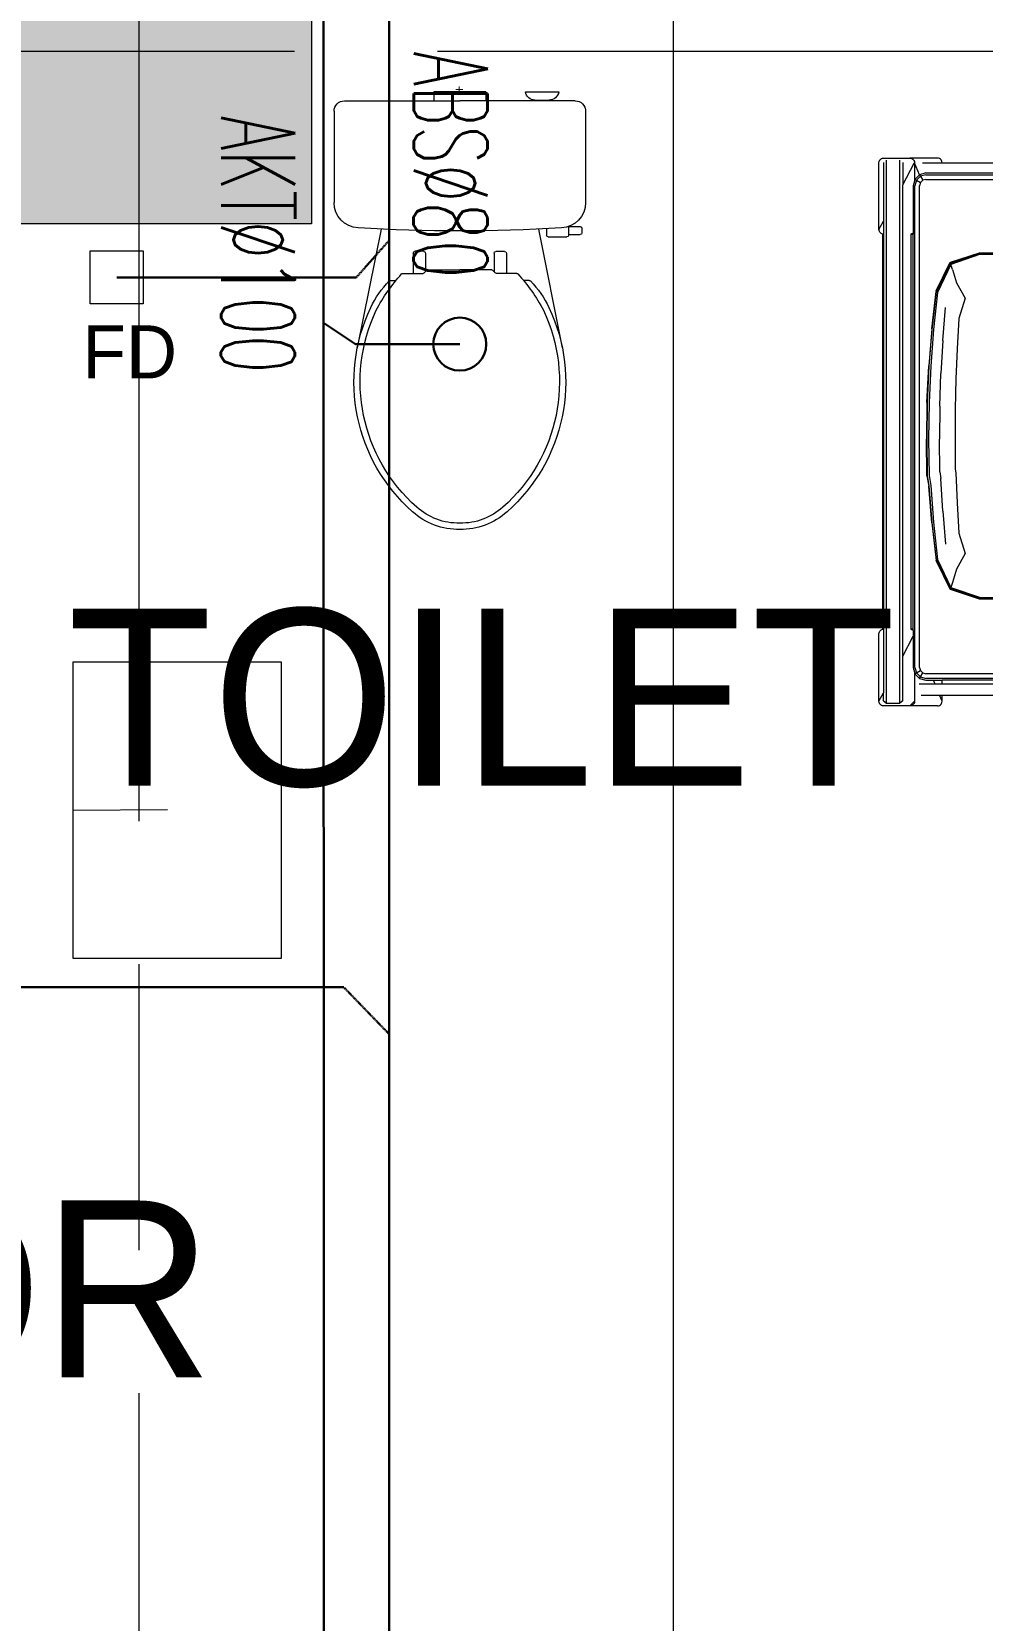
# Model space of a CAD drawing. Header units: millimetres. Extents: x -280308 to 6402717, y -14 to 2073074.
# Drawn here: x -4645 to -2850, y 347312 to 350311 of the extents above; entities that cross this region are included whole.
import ezdxf
from ezdxf.enums import TextEntityAlignment as Align

# ---------------------------------------------------------------- set-up
doc = ezdxf.new("R2010")
doc.units = ezdxf.units.MM
for name, pattern in [('ACAD_ISO08W100', [36, 24, -3, 6, -3]), ('DASHED2', [0.375, 0.25, -0.125]), ('Default', [0])]:
    doc.linetypes.add(name, pattern=pattern)
doc.layers.get('0').update_dxf_attribs({"lineweight": 0})
for name, color, linetype, lineweight, true_color in [('-P-ABK', 7, 'Continuous', 30, 0x05ffff), ('-P-AK', 7, 'Continuous', 30, 0xff0a0a), ('P-AKT', 7, 'Continuous', 30, 0xfe0101)]:
    doc.layers.add(name, color=color, linetype=linetype, lineweight=lineweight, true_color=true_color)
for name, color, linetype, lineweight in [('A-ANNOTATION', 144, 'Continuous', 0), ('A-Furn', 250, 'Continuous', 0), ('A-FURN-EQPM', 177, 'Continuous', 0), ('A-Z22-T-Anno_Text', 152, 'Continuous', 9), ('ARSIR', 251, 'Continuous', 0), ('I-FURN-EQPM', 175, 'Continuous', 0), ('Struktur', 80, 'Continuous', 20), ('Tembok', 252, 'Continuous', 13)]:
    doc.layers.add(name, color=color, linetype=linetype, lineweight=lineweight)
doc.layers.add('A-TEXT', color=254, linetype='Continuous')
doc.layers.add('Teks-PL', color=7, linetype='Default', true_color=0xff0a0a)
doc.styles.add('Annotative', font='arial.ttf', dxfattribs={"height": 1.25})
doc.styles.add('romans', font='BKANT.TTF')
doc.styles.add('RS', font='ROMANS.SHX', dxfattribs={"width": 0.8})
doc.styles.get("Standard").update_dxf_attribs({"font": 'arial.ttf'})
doc.styles.add('TGF_A', font='arial.ttf')

# ---------------------------------------------------------------- blocks, each defined once
blk = doc.blocks.new('*U552')
at = {"layer": 'A-ANNOTATION', "linetype": 'ACAD_ISO08W100', "ltscale": 0.25}
blk.add_lwpolyline([(0, -5), (0, -90.5606)], dxfattribs=at)
at = {"layer": 'A-TEXT'}
blk.add_attdef('N', text='', height=0.9, dxfattribs=at).set_placement((0, 2.75), align=Align.MIDDLE_CENTER)
blk = doc.blocks.new('*U539')
at = {"layer": 'A-ANNOTATION', "linetype": 'ACAD_ISO08W100', "ltscale": 0.25}
blk.add_lwpolyline([(0, -7.6411), (0, -228.3482)], dxfattribs=at)
at = {"layer": 'A-TEXT'}
blk.add_attdef('N', text='', height=0.9, dxfattribs=at).set_placement((0, 2.75), align=Align.MIDDLE_CENTER)
blk = doc.blocks.new('A$Cf37525da')
at = {"color": 124, "xscale": -360.0000000000001, "yscale": 360.0000000000001, "zscale": 360.0000000000001}
for name, p, rotation in [('*U552', (-26750, -25932.8), 180), ('*U539', (4643.8, 0), 270)]:
    blk.add_blockref(name, p, dxfattribs=dict(at, rotation=rotation))
blk = doc.blocks.new('greg')
at = {"layer": 'I-FURN-EQPM', "ltscale": 1000}
for p, q in [((2016835.1, 1433823.2), (2017007.7, 1433823.2)), ((2016815.6, 1433803.7), (2016815.6, 1433585.7)), ((2017057.8, 1433734.4), (2017282.2, 1433779.2)), ((2017154.9, 1433716.9), (2017154.9, 1433706.2)), ((2017099.8, 1433653.7), (2017099.8, 1433670.4)), ((2017103.1, 1433673.6), (2017141.5, 1433673.6)), ((2017141.5, 1433693.1), (2017141.5, 1433655)), ((2017103.1, 1433650.5), (2017138.2, 1433650.5)), ((2017134.9, 1433645.9), (2017134.9, 1433585.7)), ((2017135.9, 1433648.3), (2017140.5, 1433652.7)), ((2016798.9, 1433634.9), (2016815.6, 1433634.9)), ((2016798.9, 1433536.4), (2016798.9, 1433634.9)), ((2016815.6, 1433367.6), (2016815.6, 1433585.7)), ((2017134.9, 1433525.4), (2017134.9, 1433585.7)), ((2016798.9, 1433536.4), (2016815.6, 1433536.4)), ((2017103.1, 1433520.9), (2017138.2, 1433520.9)), ((2017135.9, 1433523.1), (2017140.5, 1433518.7)), ((2017099.8, 1433517.6), (2017099.8, 1433501)), ((2017103.1, 1433497.7), (2017141.5, 1433497.7)), ((2017141.5, 1433478.2), (2017141.5, 1433516.3)), ((2016798.9, 1433461.8), (2016798.9, 1433398.7)), ((2017154.9, 1433454.4), (2017154.9, 1433465.1)), ((2016814.4, 1433443.8), (2016814.4, 1433416.7)), ((2016814.4, 1433441.1), (2016815.6, 1433441.1)), ((2017057.8, 1433436.9), (2017282.2, 1433392.2)), ((2016814.4, 1433419.4), (2016815.6, 1433419.4)), ((2017057.1, 1433421.9), (2017069.3, 1433421.9)), ((2017072.5, 1433418.6), (2017072.5, 1433383.6)), ((2017052.9, 1433380.3), (2017052.9, 1433358.4)), ((2017053, 1433380.4), (2017069.3, 1433380.4)), ((2017068.1, 1433380.4), (2017068.1, 1433358.4)), ((2016835.1, 1433348.2), (2017007.7, 1433348.2)), ((2017056.2, 1433355.2), (2017064.9, 1433355.2))]:
    blk.add_line(p, q, dxfattribs=at)
for centre, radius, start, end in [((2016835.1, 1433803.7), 19.4, 90, 180), ((2017007.7, 1433775.2), 48, 2.7365, 90), ((2013801.1, 1433585.7), 3260.1, 356.6267, 3.3733), ((2017346.2, 1433458.4), 327.1, 41.4237, 115.367), ((2017346.2, 1433458.4), 315.4, 41.4237, 115.367), ((2017360.3, 1433457.1), 322.9, 117.5155, 132.4037), ((2017287.3, 1433582.7), 189.5, 115.3845, 133.926), ((2017158.1, 1433716.9), 3.24, 133.926, 180), ((2017103.1, 1433670.4), 3.24, 90, 180), ((2017144.7, 1433693.1), 3.24, 132.4037, 180), ((2017496.1, 1433588.5), 128.6, 358.7172, 42.146), ((2017103.1, 1433653.7), 3.24, 180, 270), ((2017138.2, 1433645.9), 3.24, 134.0485, 180), ((2017138.2, 1433655), 3.24, 314.0485, 0), ((2017496.1, 1433588.5), 116.9, 358.7172, 42.146), ((2017496.1, 1433582.8), 116.9, 317.854, 1.2828), ((2017496.1, 1433582.8), 128.6, 317.854, 1.2828), ((2017103.1, 1433517.6), 3.24, 90, 180), ((2017138.2, 1433525.4), 3.24, 180, 225.9515), ((2017103.1, 1433501), 3.24, 180, 270), ((2017138.2, 1433516.3), 3.24, 0, 45.9515), ((2017346.2, 1433712.9), 327.1, 244.633, 318.5763), ((2017346.2, 1433712.9), 315.4, 244.633, 318.5763), ((2016795.4, 1433443.2), 19, 1.9066, 79.3868), ((2017144.7, 1433478.2), 3.24, 180, 227.5963), ((2017360.3, 1433714.3), 322.9, 227.5963, 242.4845), ((2017158.1, 1433454.4), 3.24, 180, 226.074), ((2017287.3, 1433588.6), 189.5, 226.074, 244.6155), ((2016795.4, 1433417.4), 19, 280.6132, 358.0934), ((2017069.3, 1433418.6), 3.24, 0, 90), ((2017007.7, 1433396.1), 48, 270, 357.2635), ((2017069.3, 1433383.6), 3.24, 270, 0), ((2016835.1, 1433367.6), 19.4, 180, 270), ((2017056.2, 1433358.4), 3.24, 180, 270), ((2017064.9, 1433358.4), 3.24, 270, 0)]:
    blk.add_arc(centre, radius, start, end, dxfattribs=at)
at = {"layer": 'I-FURN-EQPM', "ltscale": 1000, "style": 'romans'}
blk.add_text('+', height=19.4, dxfattribs=at).set_placement((2016786.8, 1433577.3))
blk = doc.blocks.new('A$C89b419f8')
at = {"color": 0, "linetype": 'ByBlock', "lineweight": -2}
for p, q in [((0, 1273.9), (0.2, 1275.9)), ((0, 1147.5), (0, 1273.9)), ((0.2, 1275.9), (0.9, 1277.8)), ((0.9, 1277.8), (1.9, 1279.4)), ((1.9, 1279.4), (3.3, 1280.8)), ((3.3, 1280.8), (5, 1281.8)), ((5, 1281.8), (6.8, 1282.5)), ((6.8, 1282.5), (8.9, 1282.7)), ((8.4, 1274.2), (8.4, 1163.4)), ((8.9, 1282.7), (58.1, 1282.7)), ((14.2, 253.4), (14.2, 1278.7)), ((39.1, 253.4), (39.1, 1278.7)), ((44.8, 1274.2), (44.8, 1232.1)), ((44.8, 1232.1), (66.5, 1272.9)), ((58.1, 1282.7), (60.2, 1282.5)), ((110.4, 1282.7), (58.1, 1282.7)), ((60.2, 1282.5), (62, 1281.8)), ((62, 1281.8), (63.7, 1280.8)), ((63.7, 1280.8), (65, 1279.4)), ((65, 1279.4), (66.1, 1277.8)), ((66.1, 1277.8), (66.8, 1275.9)), ((66.5, 1272.9), (67, 1273.9)), ((66.6, 1272.9), (66.5, 1272.9)), ((66.8, 1275.9), (67, 1273.9)), ((67, 1273.9), (67, 1239.3)), ((76.4, 1251), (67, 1273.9)), ((119.2, 1272.9), (82.3, 1272.9)), ((112.4, 1282.5), (110.4, 1282.7)), ((114.3, 1281.8), (112.4, 1282.5)), ((115.9, 1280.8), (114.3, 1281.8)), ((117.3, 1279.4), (115.9, 1280.8)), ((118.3, 1277.8), (117.3, 1279.4)), ((119, 1275.9), (118.3, 1277.8)), ((119.2, 1273.9), (119, 1275.9)), ((119.2, 1272.9), (119.2, 1273.9)), ((378.1, 1272.9), (119.2, 1272.9)), ((44.8, 342.6), (44.8, 1232.1)), ((67, 1239.3), (64.6, 1230.3)), ((64.6, 1230.3), (64.6, 1141.5)), ((67.8, 1242.4), (67, 1239.3)), ((76.4, 1251), (67.8, 1242.4)), ((67.8, 1242.4), (70.6, 1240.8)), ((70.6, 1240.8), (67.8, 1230.3)), ((67.8, 321.1), (67.8, 1230.3)), ((78.3, 1248.4), (70.6, 1240.8)), ((70.6, 1240.8), (78.3, 1236.4)), ((76.7, 1251.2), (76.4, 1251)), ((88.7, 1254.5), (76.7, 1251.2)), ((76.7, 1251.2), (78.3, 1248.4)), ((78.3, 1236.4), (76.7, 1230.3)), ((76.7, 321.1), (76.7, 1230.3)), ((88.7, 1251.2), (78.3, 1248.4)), ((78.3, 1248.4), (82.7, 1240.8)), ((82.7, 1240.8), (78.3, 1236.4)), ((88.7, 1242.4), (82.7, 1240.8)), ((88.7, 1254.5), (1361.7, 1254.5)), ((88.7, 1251.2), (1361.7, 1251.2)), ((88.7, 1242.4), (1361.7, 1242.4)), ((0, 1147.5), (8.4, 1163.4)), ((0.2, 1145.7), (0, 1147.5)), ((0.7, 1144.1), (0.2, 1145.7)), ((1.5, 1142.6), (0.7, 1144.1)), ((2.6, 1141.3), (1.5, 1142.6)), ((3.9, 1140.2), (2.6, 1141.3)), ((5.4, 1139.4), (3.9, 1140.2)), ((8.4, 1163.4), (8.4, 273.2)), ((63.1, 1140.2), (61.6, 1139.4)), ((64.4, 1141.3), (63.1, 1140.2)), ((64.6, 1141.5), (64.4, 1141.3)), ((64.6, 1141.5), (64.6, 1138.8)), ((7, 1138.8), (5.4, 1139.4)), ((7, 393.4), (7, 1138.8)), ((61.6, 1139.4), (60, 1138.8)), ((60, 1138.8), (64.6, 1138.8)), ((60, 1138.8), (60, 393.4)), ((64.6, 393.4), (64.6, 1138.8)), ((108.3, 1031.7), (134, 1084.6)), ((108.7, 1029.8), (134.4, 1083.4)), ((135.6, 1082), (110.5, 1028.9)), ((134, 1084.6), (189.3, 1103.2)), ((134.3, 1085.2), (134, 1084.6)), ((134, 1084.6), (134.4, 1083.4)), ((189.5, 1103.4), (134.3, 1085.2)), ((134.4, 1083.4), (189.5, 1102.1)), ((190.1, 1100.3), (135.6, 1082)), ((139, 1072.5), (135.6, 1082)), ((253, 1103.7), (189.3, 1103.2)), ((253, 1103.7), (189.5, 1103.4)), ((189.5, 1102.1), (259.6, 1102.7)), ((259.6, 1100.8), (190.1, 1100.3)), ((139, 1072.5), (146.4, 1047.2)), ((99.6, 960.2), (108, 1031)), ((100.7, 959.3), (108.7, 1029.8)), ((110.5, 1028.9), (103, 958.9)), ((108.3, 1031.7), (108, 1031)), ((146.4, 1047.2), (162.9, 1018)), ((120.5, 938.1), (125.4, 1000.3)), ((162.9, 1018), (150.8, 979.5)), ((99.6, 960.2), (93.9, 890.5)), ((150.8, 979.5), (147.6, 922.6)), ((95.1, 889.9), (100.7, 959.3)), ((103, 958.9), (97.7, 889.7)), ((120.5, 938.1), (116.9, 876)), ((147.6, 922.6), (145.4, 865.7)), ((90.6, 821.3), (93.9, 890.5)), ((91.9, 821), (95.1, 889.9)), ((97.7, 889.7), (94.5, 820.9)), ((114.8, 814), (116.9, 876)), ((145.4, 865.7), (144, 808.9)), ((90.6, 821.3), (89.5, 752)), ((90.8, 752), (91.9, 821)), ((94.5, 820.9), (93.5, 752)), ((114.8, 814), (114.1, 752)), ((144, 808.9), (143.6, 752)), ((90.6, 682.8), (89.5, 752)), ((91.9, 683.1), (90.8, 752)), ((93.5, 752), (94.5, 683.2)), ((114.8, 690), (114.1, 752)), ((143.6, 752), (144, 695.2)), ((114.8, 690), (116.9, 678)), ((144, 695.2), (145.4, 688.3)), ((90.6, 682.8), (93.9, 663.5)), ((95.1, 664.1), (91.9, 683.1)), ((99.6, 593.8), (93.9, 663.5)), ((94.5, 683.2), (97.7, 664.3)), ((100.7, 594.7), (95.1, 664.1)), ((97.7, 664.3), (103, 595.1)), ((120.5, 616), (116.9, 678)), ((145.4, 688.3), (147.6, 631.5)), ((147.6, 631.5), (150.8, 574.5)), ((120.5, 616), (125.4, 553.7)), ((99.6, 593.8), (108, 523.1)), ((108.7, 524.2), (100.7, 594.7)), ((103, 595.1), (110.5, 525.1)), ((150.8, 574.5), (162.9, 536.1)), ((108.3, 522.3), (108, 523.1)), ((108.3, 522.3), (134, 469.4)), ((134.4, 470.6), (108.7, 524.2)), ((110.5, 525.1), (135.6, 472.1)), ((162.9, 536.1), (146.4, 506.8)), ((139, 481.5), (135.6, 472.1)), ((146.4, 506.8), (139, 481.5)), ((134.4, 470.6), (134, 469.4)), ((134, 469.4), (189.3, 450.8)), ((134, 469.4), (134.3, 468.9)), ((134.3, 468.9), (189.5, 450.6)), ((189.5, 452), (134.4, 470.6)), ((135.6, 472.1), (190.1, 453.7)), ((253, 450.3), (189.3, 450.8)), ((259.6, 451.3), (189.5, 452)), ((189.5, 450.6), (253, 450.3)), ((190.1, 453.7), (259.6, 453.3)), ((1.5, 389.7), (2.6, 391)), ((2.6, 391), (3.9, 392.1)), ((3.9, 392.1), (5.4, 392.9)), ((5.4, 392.9), (7, 393.4)), ((60, 393.4), (61.6, 392.9)), ((64.6, 393.4), (60, 393.4)), ((61.6, 392.9), (63.1, 392.1)), ((63.1, 392.1), (64.4, 391)), ((64.4, 391), (64.6, 390.8)), ((64.6, 390.8), (64.6, 393.4)), ((64.6, 390.8), (64.6, 380.2)), ((0, 384.8), (0.2, 386.6)), ((0, 257.1), (0, 384.8)), ((0.2, 386.6), (0.7, 388.2)), ((0.7, 388.2), (1.5, 389.7)), ((44.8, 342.6), (64.6, 380.2)), ((64.6, 380.2), (64.6, 321.1)), ((44.8, 257.9), (44.8, 342.6)), ((64.6, 321.1), (67, 312.2)), ((67, 312.2), (67.8, 309.1)), ((67, 312.2), (67, 257.1)), ((67.8, 321.1), (70.6, 310.7)), ((67.8, 309.1), (70.6, 310.7)), ((67.8, 309.1), (76.7, 300.2)), ((70.6, 310.7), (78.3, 315.1)), ((70.6, 310.7), (78.3, 303)), ((76.7, 321.1), (78.3, 315.1)), ((76.7, 300.2), (78.3, 303)), ((76.7, 300.2), (88.7, 297)), ((78.3, 315.1), (82.7, 310.7)), ((78.3, 303), (82.7, 310.7)), ((78.3, 303), (88.7, 300.2)), ((82.7, 310.7), (88.7, 309.1)), ((2014.2, 309.1), (88.7, 309.1)), ((2014.2, 300.2), (88.7, 300.2)), ((0, 257.1), (8.4, 273.2)), ((8.4, 257.9), (8.4, 273.2)), ((106.1, 289.2), (75.7, 289.2)), ((88.7, 297), (102.9, 297)), ((102.9, 297), (119.2, 297)), ((106.1, 289.2), (102.9, 297)), ((119.2, 289.2), (106.1, 289.2)), ((412.6, 297), (119.2, 297)), ((119.2, 289.2), (119.2, 297)), ((412.6, 289.2), (119.2, 289.2)), ((0.2, 255.1), (0, 257.1)), ((0.9, 253.2), (0.2, 255.1)), ((1.9, 251.6), (0.9, 253.2)), ((3.3, 250.2), (1.9, 251.6)), ((5, 249.2), (3.3, 250.2)), ((6.8, 248.5), (5, 249.2)), ((8.9, 248.3), (6.8, 248.5)), ((8.4, 257.9), (14.2, 253.4)), ((58.1, 248.3), (8.9, 248.3)), ((14.2, 253.4), (39.1, 253.4)), ((44.8, 257.9), (39.1, 253.4)), ((67, 257.1), (58.1, 248.3)), ((60.2, 248.5), (58.1, 248.3)), ((110.4, 248.3), (58.1, 248.3)), ((62, 249.2), (60.2, 248.5)), ((63.7, 250.2), (62, 249.2)), ((65, 251.6), (63.7, 250.2)), ((66.1, 253.2), (65, 251.6)), ((66.8, 255.1), (66.1, 253.2)), ((67, 257.1), (66.8, 255.1)), ((79.9, 268.7), (114.5, 268.7)), ((110.4, 248.3), (112.4, 248.5)), ((112.4, 248.5), (114.3, 249.2)), ((114.3, 249.2), (115.9, 250.2)), ((114.5, 268.7), (119.2, 268.7)), ((119.2, 257.1), (114.5, 268.7)), ((115.9, 250.2), (117.3, 251.6)), ((117.3, 251.6), (118.3, 253.2)), ((118.3, 253.2), (119, 255.1)), ((119, 255.1), (119.2, 257.1)), ((119.2, 268.7), (412.6, 268.7)), ((119.2, 257.1), (119.2, 268.7))]:
    blk.add_line(p, q, dxfattribs=at)
blk = doc.blocks.new('A$Ce288bb9c')
at = {"ltscale": 0.25}
blk.add_line((22900, -1357.2), (23078.3, -1355.6), dxfattribs=at)
at = {"layer": 'A-Furn', "color": 0, "linetype": 'ByBlock', "lineweight": -2, "ltscale": 0.25}
blk.add_lwpolyline([(22900, -1077.2), (23293, -1077.2), (23293, -1637.1), (22900, -1637.1)], close=True, dxfattribs=at)
at = {"layer": 'A-FURN-EQPM', "linetype": 'ByBlock', "lineweight": -2, "ltscale": 0.25}
blk.add_lwpolyline([(22932.4, -301.1), (23032.4, -301.1), (23032.4, -401.1), (22932.4, -401.1)], close=True, dxfattribs=at)
at = {"layer": 'A-Furn', "color": 0, "linetype": 'ByBlock', "lineweight": -2, "ltscale": 0.25}
blk.add_blockref('A$C89b419f8', (24421.8, -1408.6), dxfattribs=at)
at = {"layer": 'Tembok', "color": 0, "linetype": 'ByBlock', "lineweight": -2, "xscale": -1.000000000000004, "rotation": 90}
blk.add_blockref('greg', (1457216, 2016797.8), dxfattribs=at)
blk = doc.blocks.new('*U538')
at = {"lineweight": -2}
blk.add_lwpolyline([(0, -0.23438), (0, -3.13455)], dxfattribs=at)
at = {"color": 7, "lineweight": -2, "style": 'TGF_A', "flags": 8}
for tag, height, p in [('NOTE1', 0.0625, (0, 0.3375)), ('DET', 0.09375, (0, 0.09612)), ('SHT', 0.075, (0, -0.10211)), ('NOTE2', 0.0625, (0, -0.39942))]:
    blk.add_attdef(tag, text='', height=height, dxfattribs=at).set_placement(p, align=Align.MIDDLE)
blk = doc.blocks.new('A$Cba193409')
at = {"layer": 'A-Z22-T-Anno_Text', "color": 7, "xscale": 4266.666666600002, "yscale": 4266.666666600002, "zscale": 4266.666666600002}
blk.add_blockref('*U538', (-25992, 5394.1), dxfattribs=at)
blk = doc.blocks.new('A$Cbf319c8c')
at = {"layer": 'ARSIR', "linetype": 'ByBlock', "lineweight": -2, "ltscale": 0.25}
h = blk.add_hatch(color=256, dxfattribs=at)
h.dxf.hatch_style = 1
h.paths.add_polyline_path([(30150, 3800), (30550, 3800), (30550, 4400), (30150, 4400)])
h.paths.add_polyline_path([(30100, 1900), (30600, 1900), (30600, 2400), (30100, 2400)])
h.paths.add_polyline_path([(44850, 1900), (45350, 1900), (45350, 2400), (44850, 2400)])
h.paths.add_polyline_path([(39100, 1900), (39600, 1900), (39600, 2400), (39100, 2400)])
h.paths.add_polyline_path([(53775, 20275), (54425, 20275), (54425, 19625), (53775, 19625)])
h.paths.add_polyline_path([(53775, 25), (54425, 25), (54425, 675), (53775, 675)])
h.paths.add_polyline_path([(49775, 20275), (50425, 20275), (50425, 19625), (49775, 19625)])
h.paths.add_polyline_path([(49775, 25), (50425, 25), (50425, 675), (49775, 675)])
h.paths.add_polyline_path([(44775, 20275), (45425, 20275), (45425, 19625), (44775, 19625)])
h.paths.add_polyline_path([(44775, 25), (45425, 25), (45425, 675), (44775, 675)])
h.paths.add_polyline_path([(39025, 20275), (39675, 20275), (39675, 19625), (39025, 19625)])
h.paths.add_polyline_path([(39025, 25), (39675, 25), (39675, 675), (39025, 675)])
h.paths.add_polyline_path([(33025, 20275), (33675, 20275), (33675, 19625), (33025, 19625)])
h.paths.add_polyline_path([(33025, 25), (33675, 25), (33675, 675), (33025, 675)])
h.paths.add_polyline_path([(27025, 20275), (27675, 20275), (27675, 19625), (27025, 19625)])
h.paths.add_polyline_path([(27025, 25), (27675, 25), (27675, 675), (27025, 675)])
h.paths.add_polyline_path([(21025, 20275), (21675, 20275), (21675, 19625), (21025, 19625)])
h.paths.add_polyline_path([(21025, 25), (21675, 25), (21675, 675), (21025, 675)])
h.paths.add_polyline_path([(15025, 20275), (15675, 20275), (15675, 19625), (15025, 19625)])
h.paths.add_polyline_path([(15025, 25), (15675, 25), (15675, 675), (15025, 675)])
h.paths.add_polyline_path([(27150, 3950), (27550, 3950), (27550, 4450), (27150, 4450)])
h.paths.add_polyline_path([(4025, 19625), (4675, 19625), (4675, 20275), (4025, 20275)])
h.paths.add_polyline_path([(9025, 19625), (9675, 19625), (9675, 20275), (9025, 20275)])
h.paths.add_polyline_path([(0, 19600), (700, 19600), (700, 20300), (0, 20300)])
h.paths.add_polyline_path([(4025, 25), (4675, 25), (4675, 675), (4025, 675)])
h.paths.add_polyline_path([(9025, 25), (9675, 25), (9675, 675), (9025, 675)])
h.paths.add_polyline_path([(0, 0), (700, 0), (700, 700), (0, 700)])
h.paths.add_polyline_path([(4025, 5925), (4675, 5925), (4675, 6575), (4025, 6575)])
h.paths.add_polyline_path([(9025, 5925), (9675, 5925), (9675, 6575), (9025, 6575)])
h.paths.add_polyline_path([(53750, 13700), (54450, 13700), (54450, 14400), (53750, 14400)])
h.paths.add_polyline_path([(53750, 5900), (54450, 5900), (54450, 6600), (53750, 6600)])
h.paths.add_polyline_path([(49750, 13700), (50450, 13700), (50450, 14400), (49750, 14400)])
h.paths.add_polyline_path([(49750, 5900), (50450, 5900), (50450, 6600), (49750, 6600)])
h.paths.add_polyline_path([(44750, 13700), (45450, 13700), (45450, 14400), (44750, 14400)])
h.paths.add_polyline_path([(44750, 5900), (45450, 5900), (45450, 6600), (44750, 6600)])
h.paths.add_polyline_path([(39000, 13700), (39700, 13700), (39700, 14400), (39000, 14400)])
h.paths.add_polyline_path([(39000, 5900), (39700, 5900), (39700, 6600), (39000, 6600)])
h.paths.add_polyline_path([(33000, 13700), (33700, 13700), (33700, 14400), (33000, 14400)])
h.paths.add_polyline_path([(33000, 5900), (33700, 5900), (33700, 6600), (33000, 6600)])
h.paths.add_polyline_path([(27000, 13700), (27700, 13700), (27700, 14400), (27000, 14400)])
h.paths.add_polyline_path([(27000, 5900), (27700, 5900), (27700, 6600), (27000, 6600)])
h.paths.add_polyline_path([(21000, 13700), (21700, 13700), (21700, 14400), (21000, 14400)])
h.paths.add_polyline_path([(21000, 5900), (21700, 5900), (21700, 6600), (21000, 6600)])
h.paths.add_polyline_path([(4000, 13700), (4700, 13700), (4700, 14400), (4000, 14400)])
h.paths.add_polyline_path([(0, 13700), (700, 13700), (700, 14400), (0, 14400)])
h.paths.add_polyline_path([(0, 5900), (700, 5900), (700, 6600), (0, 6600)])
h.paths.add_polyline_path([(9000, 13700), (9700, 13700), (9700, 14400), (9000, 14400)])
h.paths.add_polyline_path([(15000, 13700), (15700, 13700), (15700, 14400), (15000, 14400)])
h.paths.add_polyline_path([(15000, 5900), (15700, 5900), (15700, 6600), (15000, 6600)])
at = {"layer": 'Struktur', "color": 0, "linetype": 'ByBlock', "lineweight": -2, "ltscale": 0.25}
blk.add_lwpolyline([(27025, 20275), (27675, 20275), (27675, 19625), (27025, 19625)], close=True, dxfattribs=at)
blk = doc.blocks.new('1')
at = {"ltscale": 0.25}
blk.add_blockref('A$Cf37525da', (22307.9, 350273.3), dxfattribs=at)
at = {"layer": 'A-FURN-EQPM', "color": 0, "linetype": 'ByBlock', "lineweight": -2, "ltscale": 0.25}
blk.add_blockref('A$Cba193409', (22557.9, 350459.2), dxfattribs=at)
at = {"layer": 'A-FURN-EQPM', "ltscale": 0.25}
blk.add_blockref('A$Ce288bb9c', (-27467.1, 350198.3), dxfattribs=at)
at = {"layer": 'Struktur', "ltscale": 0.25}
blk.add_blockref('A$Cbf319c8c', (-31792.1, 330323.3), dxfattribs=at)
at = {"layer": 'A-TEXT', "ltscale": 0.25, "attachment_point": 1, "style": 'Annotative'}
for s, insert, char_height in [('{\\fCentury Gothic|b0|i0|c0|p34;FD}', (-4549, 349756.5), 100), ('{\\fCentury Gothic|b0|i0|c0|p34;\\H1.25x;TOILET}', (-4577.4, 349221.4), 267.3), ('{\\fCentury Gothic|b0|i0|c0|p34;\\H1.25x;JANITOR}', (-6214, 348104.5), 267.3)]:
    blk.add_mtext_dynamic_manual_height_columns(s, width=2019.994, gutter_width=1670.6, heights=[0], dxfattribs=dict(at, insert=insert, char_height=char_height))

msp = doc.modelspace()

# ---------------------------------------------------------------- linework, layer by layer
at = {"layer": '-P-ABK', "linetype": 'DASHED2', "ltscale": 5, "flags": 128}
for points in [[(-5388, 348507.4), (-4056.3, 348507.4), (-3970, 348418.3), (-3970, 350678.6)], [(-4484.7, 349847.1), (-4032.3, 349847.1), (-3970, 349917)], [(-3970, 348418.3), (-3970, 343803.4), (-3845.5, 343663.2)]]:
    msp.add_lwpolyline(points, dxfattribs=at)
at = {"layer": '-P-AK'}
msp.add_circle((-3836.8, 349721.1), 50, dxfattribs=at)
at = {"layer": 'P-AKT', "linetype": 'Continuous', "flags": 128}
for points in [[(-3836.8, 349721.1), (-4033.9, 349721.1), (-4093.9, 349761.1), (-4093.9, 350678.6)], [(-4093.9, 349761.1), (-4092.1, 344050.7), (-4052.4, 343981.3)]]:
    msp.add_lwpolyline(points, dxfattribs=at)

# ---------------------------------------------------------------- block references
msp.add_blockref('1', (0, 0))

# ---------------------------------------------------------------- texts
at = {"layer": 'Teks-PL', "extrusion": (0.052336, -3.68146e-05, 0.99863), "style": 'RS', "width": 0.6}
for s, p in [('ABS%%C80', (350270.4, 4164.4, -218.2)), ('AKT%%C100', (350148.6, 4527.5, -237.3))]:
    msp.add_text(s, height=139.78, rotation=180, dxfattribs=at).set_placement(p)

doc.saveas('drawing.dxf')
